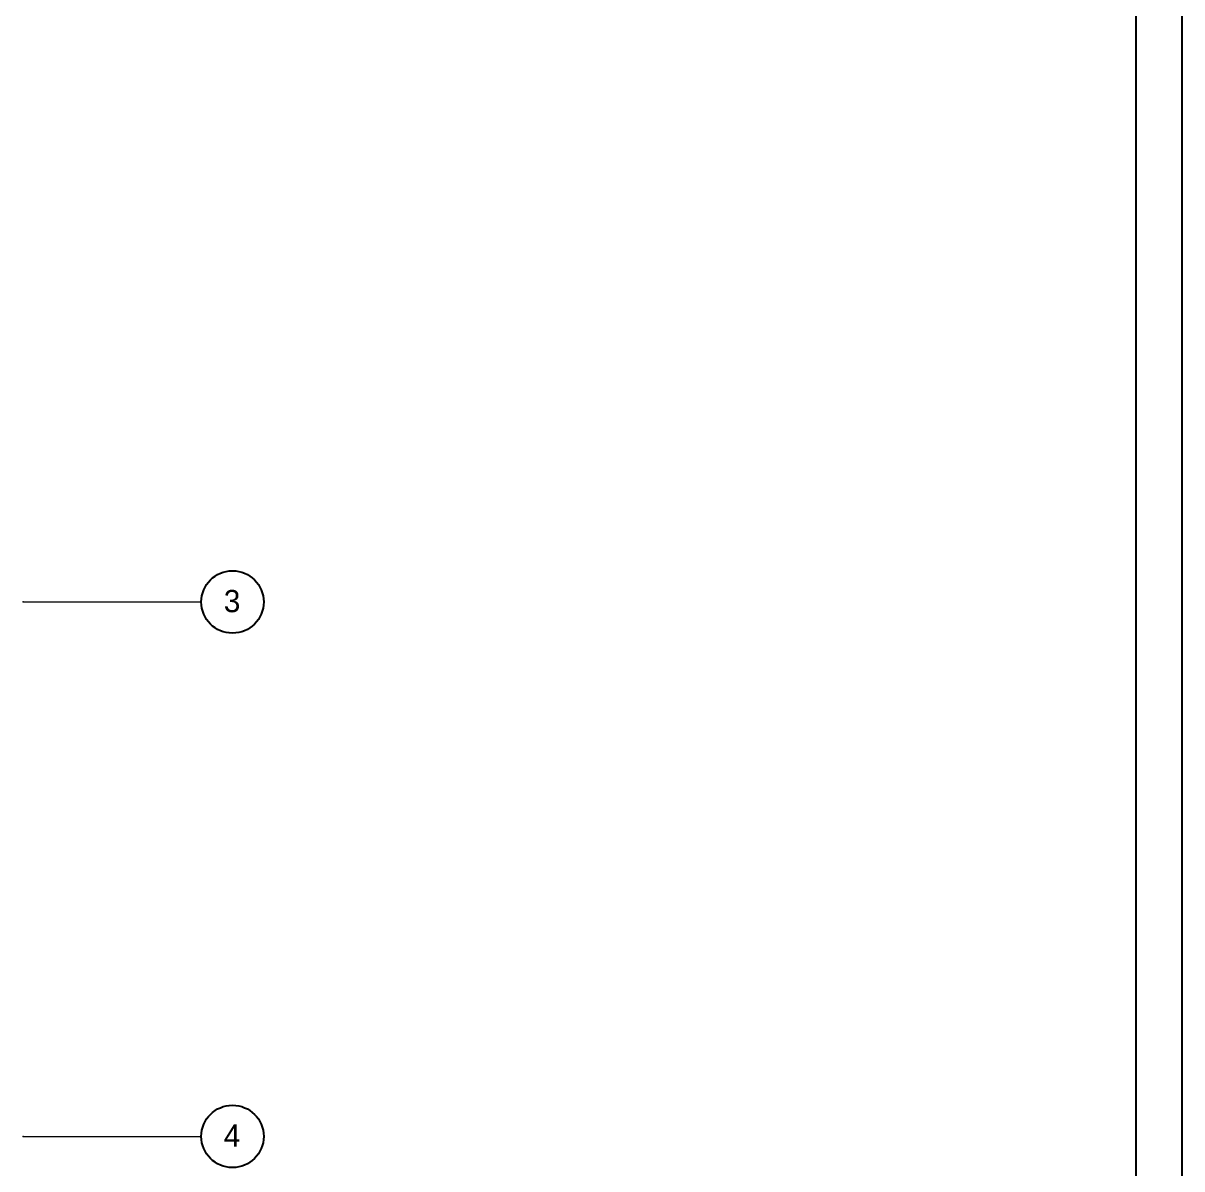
# Model space of a CAD drawing. Extents: x -1929 to 256751, y -18317 to 36108.
# Drawn here: x -530 to 120, y 767 to 1410 of the extents above; entities that cross this region are included whole.
import ezdxf

# ---------------------------------------------------------------- set-up
doc = ezdxf.new("R2010")
doc.units = 0
doc.header["$LTSCALE"] = 5
doc.header["$MEASUREMENT"] = 0
doc.linetypes.add('- Двойно прекъснати линии', pattern=[1093.611073, 529.166651, -211.666656, 141.111112, -211.666656])
doc.layers.add('6 _ - Конструктивни оси.Dimensioning', color=7, linetype='Continuous')
doc.layers.add('7 _ - Основни елементи.2D Elements', color=7, linetype='Continuous')
doc.styles.add('GENERATED_STYLE_3', font='GOTHIC.TTF')

msp = doc.modelspace()

# ---------------------------------------------------------------- linework, layer by layer
at = {"layer": '6 _ - Конструктивни оси.Dimensioning', "linetype": '- Двойно прекъснати линии', "lineweight": 13, "ltscale": 0.05}
for p, q in [((-530.45, 1085.14), (-430.45, 1085.14)), ((-530.45, 785.14), (-430.45, 785.14))]:
    msp.add_line(p, q, dxfattribs=at)
at = {"layer": '6 _ - Конструктивни оси.Dimensioning', "linetype": 'Continuous', "lineweight": 25, "ltscale": 0.01}
for centre in [(-412.95, 1085.14), (-412.95, 785.14)]:
    msp.add_circle(centre, 17.5, dxfattribs=at)
at = {"layer": '6 _ - Конструктивни оси.Dimensioning', "linetype": '- Двойно прекъснати линии', "lineweight": 13, "ltscale": 0.01}
for p in [(-530.45, 1085.14), (-530.45, 1085.14), (-530.45, 785.14), (-530.45, 785.14)]:
    msp.add_point(p, dxfattribs=at)
at = {"layer": '7 _ - Основни елементи.2D Elements', "linetype": 'Continuous', "lineweight": 25, "ltscale": 0.2, "flags": 128}
for points in [[(-1928.98, 2215.07), (119.95, 2215.07), (119.95, 28.62), (-1928.98, 28.62)], [(-1803.21, 2189.31), (94.19, 2189.31), (94.19, 54.39), (-1803.21, 54.39)]]:
    msp.add_lwpolyline(points, close=True, dxfattribs=at)

# ---------------------------------------------------------------- texts
at = {"layer": '6 _ - Конструктивни оси.Dimensioning', "linetype": 'Continuous', "lineweight": 13, "char_height": 12.5, "attachment_point": 1, "style": 'GENERATED_STYLE_3'}
for s, insert in [('\\A1;{\\pql;\\pt0;\\fCentury Gothic|b0|i0|c0|p34;3}', (-417.83, 1091.89)), ('\\A1;{\\pql;\\pt0;\\fCentury Gothic|b0|i0|c0|p34;4}', (-417.83, 791.89))]:
    msp.add_mtext(s, dxfattribs=dict(at, insert=insert))

doc.saveas('drawing.dxf')
